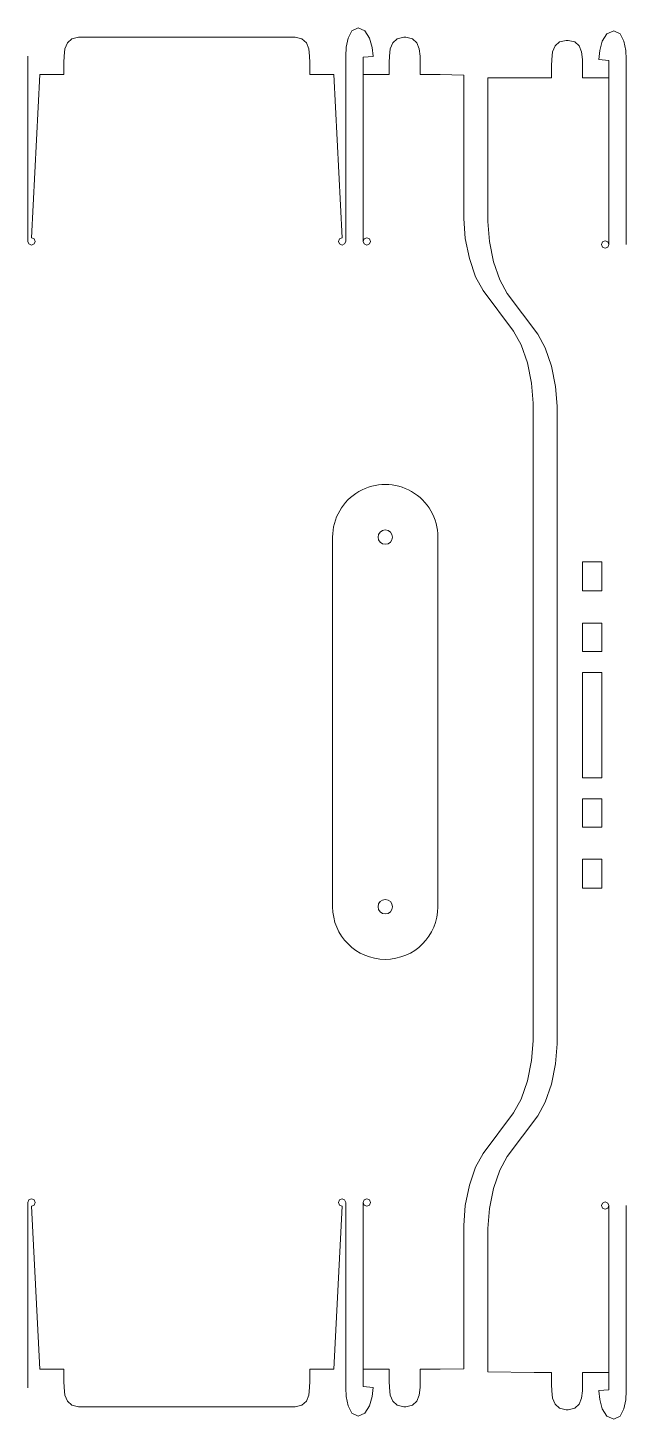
# Model space of a CAD drawing. Header units: centimetres. Extents: x -30.4 to 29.6, y -53.2 to 22.5.
# Drawn here: x 1.97 to 11.35, y 0.66 to 22.47 of the extents above; entities that cross this region are included whole.
import ezdxf

# ---------------------------------------------------------------- set-up
doc = ezdxf.new("R2010")
doc.units = ezdxf.units.CM
doc.header["$MEASUREMENT"] = 0
doc.layers.add('Layer 1', color=7, linetype='Continuous')

msp = doc.modelspace()

# ---------------------------------------------------------------- linework, layer by layer
at = {"layer": 'Layer 1', "lineweight": 9}
for points, knots in [([(7.38025, 22.02391), (7.38025, 22.02391), (7.36708, 22.16333), (7.36708, 22.16333), (7.36708, 22.16333), (7.36708, 22.16333), (7.32557, 22.30901), (7.32557, 22.30901), (7.32557, 22.30901), (7.32557, 22.30901), (7.2533, 22.42397), (7.2533, 22.42397), (7.2533, 22.42397), (7.2533, 22.42397), (7.14744, 22.4705), (7.14744, 22.4705), (7.14744, 22.4705), (7.14744, 22.4705), (7.04744, 22.42452), (7.04744, 22.42452), (7.04744, 22.42452), (7.04744, 22.42452), (6.98798, 22.31085), (6.98798, 22.31085), (6.98798, 22.31085), (6.98798, 22.31085), (6.95933, 22.16646), (6.95933, 22.16646), (6.95933, 22.16646), (6.95933, 22.16646), (6.95185, 22.02777), (6.95185, 22.02777)], [0, 0, 0, 0, 0.11111111, 0.11111111, 0.11111111, 0.11111111, 0.22222222, 0.22222222, 0.22222222, 0.22222222, 0.33333333, 0.33333333, 0.33333333, 0.33333333, 0.44444444, 0.44444444, 0.44444444, 0.44444444, 0.55555556, 0.55555556, 0.55555556, 0.55555556, 0.66666667, 0.66666667, 0.66666667, 0.66666667, 0.77777778, 0.77777778, 0.77777778, 0.77777778, 1, 1, 1, 1]), ([(2.76434, 22.32372), (2.76434, 22.32372), (2.65967, 22.30055), (2.65967, 22.30055), (2.65967, 22.30055), (2.65967, 22.30055), (2.5898, 22.23672), (2.5898, 22.23672), (2.5898, 22.23672), (2.5898, 22.23672), (2.55089, 22.14199), (2.55089, 22.14199), (2.55089, 22.14199), (2.55089, 22.14199), (2.53873, 22.02575), (2.53873, 22.02575)], [0, 0, 0, 0, 0.2, 0.2, 0.2, 0.2, 0.4, 0.4, 0.4, 0.4, 0.6, 0.6, 0.6, 0.6, 1, 1, 1, 1]), ([(6.38554, 22.02575), (6.38554, 22.02575), (6.37345, 22.14199), (6.37345, 22.14199), (6.37345, 22.14199), (6.37345, 22.14199), (6.33455, 22.23672), (6.33455, 22.23672), (6.33455, 22.23672), (6.33455, 22.23672), (6.26469, 22.30055), (6.26469, 22.30055), (6.26469, 22.30055), (6.26469, 22.30055), (6.15992, 22.32372), (6.15992, 22.32372)], [0, 0, 0, 0, 0.2, 0.2, 0.2, 0.2, 0.4, 0.4, 0.4, 0.4, 0.6, 0.6, 0.6, 0.6, 1, 1, 1, 1]), ([(7.86311, 22.32372), (7.86311, 22.32372), (7.75845, 22.30055), (7.75845, 22.30055), (7.75845, 22.30055), (7.75845, 22.30055), (7.68858, 22.23672), (7.68858, 22.23672), (7.68858, 22.23672), (7.68858, 22.23672), (7.64968, 22.14199), (7.64968, 22.14199), (7.64968, 22.14199), (7.64968, 22.14199), (7.6375, 22.02575), (7.6375, 22.02575)], [0, 0, 0, 0, 0.2, 0.2, 0.2, 0.2, 0.4, 0.4, 0.4, 0.4, 0.6, 0.6, 0.6, 0.6, 1, 1, 1, 1]), ([(8.11691, 22.02575), (8.11691, 22.02575), (8.10482, 22.14199), (8.10482, 22.14199), (8.10482, 22.14199), (8.10482, 22.14199), (8.06581, 22.23672), (8.06581, 22.23672), (8.06581, 22.23672), (8.06581, 22.23672), (7.99597, 22.30055), (7.99597, 22.30055), (7.99597, 22.30055), (7.99597, 22.30055), (7.89116, 22.32372), (7.89116, 22.32372)], [0, 0, 0, 0, 0.2, 0.2, 0.2, 0.2, 0.4, 0.4, 0.4, 0.4, 0.6, 0.6, 0.6, 0.6, 1, 1, 1, 1]), ([(10.18076, 21.97639), (10.18076, 21.97639), (10.19292, 22.09263), (10.19292, 22.09263), (10.19292, 22.09263), (10.19292, 22.09263), (10.23197, 22.18736), (10.23197, 22.18736), (10.23197, 22.18736), (10.23197, 22.18736), (10.30181, 22.25119), (10.30181, 22.25119), (10.30181, 22.25119), (10.30181, 22.25119), (10.40649, 22.27436), (10.40649, 22.27436)], [0, 0, 0, 0, 0.2, 0.2, 0.2, 0.2, 0.4, 0.4, 0.4, 0.4, 0.6, 0.6, 0.6, 0.6, 1, 1, 1, 1]), ([(10.43492, 22.27436), (10.43492, 22.27436), (10.53971, 22.25119), (10.53971, 22.25119), (10.53971, 22.25119), (10.53971, 22.25119), (10.60956, 22.18736), (10.60956, 22.18736), (10.60956, 22.18736), (10.60956, 22.18736), (10.64858, 22.09263), (10.64858, 22.09263), (10.64858, 22.09263), (10.64858, 22.09263), (10.66065, 21.97639), (10.66065, 21.97639)], [0, 0, 0, 0, 0.2, 0.2, 0.2, 0.2, 0.4, 0.4, 0.4, 0.4, 0.6, 0.6, 0.6, 0.6, 1, 1, 1, 1]), ([(11.34622, 21.97841), (11.34622, 21.97841), (11.33883, 22.1171), (11.33883, 22.1171), (11.33883, 22.1171), (11.33883, 22.1171), (11.31019, 22.26149), (11.31019, 22.26149), (11.31019, 22.26149), (11.31019, 22.26149), (11.25072, 22.37516), (11.25072, 22.37516), (11.25072, 22.37516), (11.25072, 22.37516), (11.15063, 22.42114), (11.15063, 22.42114), (11.15063, 22.42114), (11.15063, 22.42114), (11.04485, 22.37461), (11.04485, 22.37461), (11.04485, 22.37461), (11.04485, 22.37461), (10.97259, 22.25965), (10.97259, 22.25965), (10.97259, 22.25965), (10.97259, 22.25965), (10.93108, 22.11397), (10.93108, 22.11397), (10.93108, 22.11397), (10.93108, 22.11397), (10.91781, 21.97455), (10.91781, 21.97455)], [0, 0, 0, 0, 0.11111111, 0.11111111, 0.11111111, 0.11111111, 0.22222222, 0.22222222, 0.22222222, 0.22222222, 0.33333333, 0.33333333, 0.33333333, 0.33333333, 0.44444444, 0.44444444, 0.44444444, 0.44444444, 0.55555556, 0.55555556, 0.55555556, 0.55555556, 0.66666667, 0.66666667, 0.66666667, 0.66666667, 0.77777778, 0.77777778, 0.77777778, 0.77777778, 1, 1, 1, 1]), ([(1.97, 19.12254), (1.97, 19.12254), (1.96991, 19.12254), (1.96991, 19.12254), (1.96991, 19.12254), (1.96991, 19.12254), (1.96991, 22.02777), (1.96991, 22.02777)], [0, 0, 0, 0, 0.33333333, 0.33333333, 0.33333333, 0.33333333, 1, 1, 1, 1]), ([(6.95176, 22.02777), (6.95176, 22.02777), (6.95176, 19.12254), (6.95176, 19.12254), (6.95176, 19.12254), (6.95176, 19.12254), (6.95165, 19.12254), (6.95165, 19.12254)], [0, 0, 0, 0, 0.33333333, 0.33333333, 0.33333333, 0.33333333, 1, 1, 1, 1]), ([(2.53873, 22.02575), (2.53873, 22.02575), (2.53501, 21.92496), (2.53501, 21.92496), (2.53501, 21.92496), (2.53501, 21.92496), (2.53501, 21.73808), (2.53501, 21.73808), (2.53501, 21.73808), (2.53501, 21.73808), (2.15861, 21.73808), (2.15861, 21.73808), (2.15861, 21.73808), (2.15861, 21.73808), (2.02748, 19.18085), (2.02748, 19.18085)], [0, 0, 0, 0, 0.2, 0.2, 0.2, 0.2, 0.4, 0.4, 0.4, 0.4, 0.6, 0.6, 0.6, 0.6, 1, 1, 1, 1]), ([(6.89428, 19.18085), (6.89428, 19.18085), (6.76315, 21.73808), (6.76315, 21.73808), (6.76315, 21.73808), (6.76315, 21.73808), (6.38933, 21.73808), (6.38933, 21.73808), (6.38933, 21.73808), (6.38933, 21.73808), (6.38933, 21.92496), (6.38933, 21.92496), (6.38933, 21.92496), (6.38933, 21.92496), (6.38554, 22.02575), (6.38554, 22.02575)], [0, 0, 0, 0, 0.2, 0.2, 0.2, 0.2, 0.4, 0.4, 0.4, 0.4, 0.6, 0.6, 0.6, 0.6, 1, 1, 1, 1]), ([(7.6375, 22.02575), (7.6375, 22.02575), (7.63371, 21.92496), (7.63371, 21.92496), (7.63371, 21.92496), (7.63371, 21.92496), (7.63371, 21.73808), (7.63371, 21.73808), (7.63371, 21.73808), (7.63371, 21.73808), (7.22328, 21.73808), (7.22328, 21.73808)], [0, 0, 0, 0, 0.25, 0.25, 0.25, 0.25, 0.5, 0.5, 0.5, 0.5, 1, 1, 1, 1]), ([(7.22328, 19.12254), (7.22328, 19.12254), (7.22328, 22.00956), (7.22328, 22.00956), (7.22328, 22.00956), (7.22328, 22.00956), (7.38025, 22.02207), (7.38025, 22.02207), (7.38025, 22.02207), (7.38025, 22.02207), (7.38025, 22.02391), (7.38025, 22.02391)], [0, 0, 0, 0, 0.25, 0.25, 0.25, 0.25, 0.5, 0.5, 0.5, 0.5, 1, 1, 1, 1]), ([(8.80066, 19.48378), (8.80066, 19.48378), (8.80066, 21.72888), (8.80066, 21.72888), (8.80066, 21.72888), (8.80066, 21.72888), (8.79608, 21.72888), (8.79608, 21.72888), (8.79608, 21.72888), (8.79608, 21.72888), (8.43393, 21.73808), (8.43393, 21.73808), (8.43393, 21.73808), (8.43393, 21.73808), (8.1206, 21.73808), (8.1206, 21.73808), (8.1206, 21.73808), (8.1206, 21.73808), (8.1206, 21.92496), (8.1206, 21.92496), (8.1206, 21.92496), (8.1206, 21.92496), (8.11691, 22.02575), (8.11691, 22.02575)], [0, 0, 0, 0, 0.14285714, 0.14285714, 0.14285714, 0.14285714, 0.28571429, 0.28571429, 0.28571429, 0.28571429, 0.42857143, 0.42857143, 0.42857143, 0.42857143, 0.57142857, 0.57142857, 0.57142857, 0.57142857, 0.71428571, 0.71428571, 0.71428571, 0.71428571, 1, 1, 1, 1]), ([(9.17827, 19.43442), (9.17827, 19.43442), (9.17827, 21.68872), (9.17827, 21.68872), (9.17827, 21.68872), (9.17827, 21.68872), (10.17707, 21.68872), (10.17707, 21.68872), (10.17707, 21.68872), (10.17707, 21.68872), (10.17707, 21.8756), (10.17707, 21.8756), (10.17707, 21.8756), (10.17707, 21.8756), (10.18076, 21.97639), (10.18076, 21.97639)], [0, 0, 0, 0, 0.2, 0.2, 0.2, 0.2, 0.4, 0.4, 0.4, 0.4, 0.6, 0.6, 0.6, 0.6, 1, 1, 1, 1]), ([(10.66065, 21.97639), (10.66065, 21.97639), (10.66436, 21.8756), (10.66436, 21.8756), (10.66436, 21.8756), (10.66436, 21.8756), (10.66436, 21.68872), (10.66436, 21.68872), (10.66436, 21.68872), (10.66436, 21.68872), (11.07479, 21.68872), (11.07479, 21.68872)], [0, 0, 0, 0, 0.25, 0.25, 0.25, 0.25, 0.5, 0.5, 0.5, 0.5, 1, 1, 1, 1]), ([(10.91781, 21.97455), (10.91781, 21.97455), (10.91781, 21.97271), (10.91781, 21.97271), (10.91781, 21.97271), (10.91781, 21.97271), (11.07479, 21.9602), (11.07479, 21.9602), (11.07479, 21.9602), (11.07479, 21.9602), (11.07479, 19.07318), (11.07479, 19.07318)], [0, 0, 0, 0, 0.25, 0.25, 0.25, 0.25, 0.5, 0.5, 0.5, 0.5, 1, 1, 1, 1]), ([(11.34631, 19.07318), (11.34631, 19.07318), (11.34622, 19.07318), (11.34622, 19.07318), (11.34622, 19.07318), (11.34622, 19.07318), (11.34622, 21.97841), (11.34622, 21.97841)], [0, 0, 0, 0, 0.33333333, 0.33333333, 0.33333333, 0.33333333, 1, 1, 1, 1]), ([(9.10442, 18.35443), (9.10442, 18.35443), (8.98658, 18.56908), (8.98658, 18.56908), (8.98658, 18.56908), (8.98658, 18.56908), (8.88998, 18.85326), (8.88998, 18.85326), (8.88998, 18.85326), (8.88998, 18.85326), (8.82472, 19.17054), (8.82472, 19.17054), (8.82472, 19.17054), (8.82472, 19.17054), (8.80066, 19.48378), (8.80066, 19.48378)], [0, 0, 0, 0, 0.2, 0.2, 0.2, 0.2, 0.4, 0.4, 0.4, 0.4, 0.6, 0.6, 0.6, 0.6, 1, 1, 1, 1]), ([(9.48201, 18.30507), (9.48201, 18.30507), (9.36417, 18.51972), (9.36417, 18.51972), (9.36417, 18.51972), (9.36417, 18.51972), (9.26759, 18.8039), (9.26759, 18.8039), (9.26759, 18.8039), (9.26759, 18.8039), (9.20231, 19.12118), (9.20231, 19.12118), (9.20231, 19.12118), (9.20231, 19.12118), (9.17827, 19.43442), (9.17827, 19.43442)], [0, 0, 0, 0, 0.2, 0.2, 0.2, 0.2, 0.4, 0.4, 0.4, 0.4, 0.6, 0.6, 0.6, 0.6, 1, 1, 1, 1]), ([(2.02748, 19.18085), (2.02748, 19.18085), (2.02769, 19.18085), (2.02769, 19.18085), (2.02769, 19.18085), (2.02769, 19.18085), (2.06848, 19.16392), (2.06848, 19.16392), (2.06848, 19.16392), (2.06848, 19.16392), (2.08537, 19.12309), (2.08537, 19.12309), (2.08537, 19.12309), (2.08537, 19.12309), (2.06848, 19.08244), (2.06848, 19.08244), (2.06848, 19.08244), (2.06848, 19.08244), (2.02769, 19.06533), (2.02769, 19.06533), (2.02769, 19.06533), (2.02769, 19.06533), (1.98707, 19.08225), (1.98707, 19.08225), (1.98707, 19.08225), (1.98707, 19.08225), (1.97, 19.12254), (1.97, 19.12254)], [0, 0, 0, 0, 0.125, 0.125, 0.125, 0.125, 0.25, 0.25, 0.25, 0.25, 0.375, 0.375, 0.375, 0.375, 0.5, 0.5, 0.5, 0.5, 0.625, 0.625, 0.625, 0.625, 0.75, 0.75, 0.75, 0.75, 1, 1, 1, 1]), ([(6.95165, 19.12254), (6.95165, 19.12254), (6.93469, 19.08225), (6.93469, 19.08225), (6.93469, 19.08225), (6.93469, 19.08225), (6.89408, 19.06533), (6.89408, 19.06533), (6.89408, 19.06533), (6.89408, 19.06533), (6.85325, 19.08244), (6.85325, 19.08244), (6.85325, 19.08244), (6.85325, 19.08244), (6.83628, 19.12309), (6.83628, 19.12309), (6.83628, 19.12309), (6.83628, 19.12309), (6.85325, 19.16392), (6.85325, 19.16392), (6.85325, 19.16392), (6.85325, 19.16392), (6.89408, 19.18085), (6.89408, 19.18085), (6.89408, 19.18085), (6.89408, 19.18085), (6.89428, 19.18085), (6.89428, 19.18085)], [0, 0, 0, 0, 0.125, 0.125, 0.125, 0.125, 0.25, 0.25, 0.25, 0.25, 0.375, 0.375, 0.375, 0.375, 0.5, 0.5, 0.5, 0.5, 0.625, 0.625, 0.625, 0.625, 0.75, 0.75, 0.75, 0.75, 1, 1, 1, 1]), ([(7.28087, 19.18085), (7.28087, 19.18085), (7.24015, 19.16392), (7.24015, 19.16392), (7.24015, 19.16392), (7.24015, 19.16392), (7.22319, 19.12309), (7.22319, 19.12309), (7.22319, 19.12309), (7.22319, 19.12309), (7.24015, 19.08244), (7.24015, 19.08244), (7.24015, 19.08244), (7.24015, 19.08244), (7.28087, 19.06533), (7.28087, 19.06533), (7.28087, 19.06533), (7.28087, 19.06533), (7.32167, 19.08244), (7.32167, 19.08244), (7.32167, 19.08244), (7.32167, 19.08244), (7.33852, 19.12309), (7.33852, 19.12309), (7.33852, 19.12309), (7.33852, 19.12309), (7.32167, 19.16392), (7.32167, 19.16392), (7.32167, 19.16392), (7.32167, 19.16392), (7.28087, 19.18085), (7.28087, 19.18085)], [0, 0, 0, 0, 0.11111111, 0.11111111, 0.11111111, 0.11111111, 0.22222222, 0.22222222, 0.22222222, 0.22222222, 0.33333333, 0.33333333, 0.33333333, 0.33333333, 0.44444444, 0.44444444, 0.44444444, 0.44444444, 0.55555556, 0.55555556, 0.55555556, 0.55555556, 0.66666667, 0.66666667, 0.66666667, 0.66666667, 0.77777778, 0.77777778, 0.77777778, 0.77777778, 1, 1, 1, 1]), ([(11.017, 19.13149), (11.017, 19.13149), (11.05792, 19.11456), (11.05792, 19.11456), (11.05792, 19.11456), (11.05792, 19.11456), (11.07479, 19.07373), (11.07479, 19.07373), (11.07479, 19.07373), (11.07479, 19.07373), (11.05792, 19.03308), (11.05792, 19.03308), (11.05792, 19.03308), (11.05792, 19.03308), (11.017, 19.01597), (11.017, 19.01597), (11.017, 19.01597), (11.017, 19.01597), (10.97631, 19.03308), (10.97631, 19.03308), (10.97631, 19.03308), (10.97631, 19.03308), (10.95932, 19.07373), (10.95932, 19.07373), (10.95932, 19.07373), (10.95932, 19.07373), (10.97631, 19.11456), (10.97631, 19.11456), (10.97631, 19.11456), (10.97631, 19.11456), (11.017, 19.13149), (11.017, 19.13149)], [0, 0, 0, 0, 0.11111111, 0.11111111, 0.11111111, 0.11111111, 0.22222222, 0.22222222, 0.22222222, 0.22222222, 0.33333333, 0.33333333, 0.33333333, 0.33333333, 0.44444444, 0.44444444, 0.44444444, 0.44444444, 0.55555556, 0.55555556, 0.55555556, 0.55555556, 0.66666667, 0.66666667, 0.66666667, 0.66666667, 0.77777778, 0.77777778, 0.77777778, 0.77777778, 1, 1, 1, 1]), ([(9.88688, 16.5872), (9.88688, 16.5872), (9.86294, 16.90007), (9.86294, 16.90007), (9.86294, 16.90007), (9.86294, 16.90007), (9.79767, 17.21754), (9.79767, 17.21754), (9.79767, 17.21754), (9.79767, 17.21754), (9.70107, 17.5019), (9.70107, 17.5019), (9.70107, 17.5019), (9.70107, 17.5019), (9.58312, 17.71618), (9.58312, 17.71618)], [0, 0, 0, 0, 0.2, 0.2, 0.2, 0.2, 0.4, 0.4, 0.4, 0.4, 0.6, 0.6, 0.6, 0.6, 1, 1, 1, 1]), ([(10.26449, 16.53784), (10.26449, 16.53784), (10.24054, 16.85071), (10.24054, 16.85071), (10.24054, 16.85071), (10.24054, 16.85071), (10.17528, 17.16818), (10.17528, 17.16818), (10.17528, 17.16818), (10.17528, 17.16818), (10.07868, 17.45254), (10.07868, 17.45254), (10.07868, 17.45254), (10.07868, 17.45254), (9.96074, 17.66682), (9.96074, 17.66682)], [0, 0, 0, 0, 0.2, 0.2, 0.2, 0.2, 0.4, 0.4, 0.4, 0.4, 0.6, 0.6, 0.6, 0.6, 1, 1, 1, 1]), ([(8.39618, 14.48741), (8.39618, 14.78215), (8.23893, 15.05451), (7.98368, 15.20188), (7.98368, 15.20188), (7.72842, 15.34925), (7.41393, 15.34925), (7.15868, 15.20188), (7.15868, 15.20188), (6.90342, 15.05451), (6.74618, 14.78215), (6.74618, 14.48741)], [0, 0, 0, 0, 0.25, 0.25, 0.25, 0.25, 0.5, 0.5, 0.5, 0.5, 1, 1, 1, 1]), ([(7.68368, 14.48741), (7.68368, 14.54954), (7.63331, 14.59991), (7.57118, 14.59991), (7.57118, 14.59991), (7.50905, 14.59991), (7.45868, 14.54954), (7.45868, 14.48741), (7.45868, 14.48741), (7.45868, 14.42528), (7.50904, 14.37491), (7.57118, 14.37491), (7.57118, 14.37491), (7.63331, 14.37491), (7.68368, 14.42528), (7.68368, 14.48741)], [0, 0, 0, 0, 0.2, 0.2, 0.2, 0.2, 0.4, 0.4, 0.4, 0.4, 0.6, 0.6, 0.6, 0.6, 1, 1, 1, 1]), ([(7.68368, 8.69423), (7.68368, 8.75636), (7.63331, 8.80673), (7.57118, 8.80673), (7.57118, 8.80673), (7.50905, 8.80673), (7.45868, 8.75637), (7.45868, 8.69423), (7.45868, 8.69423), (7.45868, 8.6321), (7.50904, 8.58173), (7.57118, 8.58173), (7.57118, 8.58173), (7.63331, 8.58173), (7.68368, 8.6321), (7.68368, 8.69423)], [0, 0, 0, 0, 0.2, 0.2, 0.2, 0.2, 0.4, 0.4, 0.4, 0.4, 0.6, 0.6, 0.6, 0.6, 1, 1, 1, 1]), ([(6.74618, 8.69423), (6.74618, 8.2386), (7.11554, 7.86923), (7.57118, 7.86923), (7.57118, 7.86923), (8.02681, 7.86923), (8.39617, 8.23859), (8.39618, 8.69423)], [0, 0, 0, 0, 0.33333333, 0.33333333, 0.33333333, 0.33333333, 1, 1, 1, 1]), ([(9.58302, 5.46528), (9.58302, 5.46528), (9.70107, 5.67993), (9.70107, 5.67993), (9.70107, 5.67993), (9.70107, 5.67993), (9.79767, 5.9641), (9.79767, 5.9641), (9.79767, 5.9641), (9.79767, 5.9641), (9.86294, 6.28139), (9.86294, 6.28139), (9.86294, 6.28139), (9.86294, 6.28139), (9.88688, 6.59463), (9.88688, 6.59463)], [0, 0, 0, 0, 0.2, 0.2, 0.2, 0.2, 0.4, 0.4, 0.4, 0.4, 0.6, 0.6, 0.6, 0.6, 1, 1, 1, 1]), ([(9.96063, 5.41592), (9.96063, 5.41592), (10.07868, 5.63057), (10.07868, 5.63057), (10.07868, 5.63057), (10.07868, 5.63057), (10.17528, 5.91474), (10.17528, 5.91474), (10.17528, 5.91474), (10.17528, 5.91474), (10.24054, 6.23203), (10.24054, 6.23203), (10.24054, 6.23203), (10.24054, 6.23203), (10.26449, 6.54527), (10.26449, 6.54527)], [0, 0, 0, 0, 0.2, 0.2, 0.2, 0.2, 0.4, 0.4, 0.4, 0.4, 0.6, 0.6, 0.6, 0.6, 1, 1, 1, 1]), ([(8.80066, 3.69767), (8.80066, 3.69767), (8.82472, 4.01091), (8.82472, 4.01091), (8.82472, 4.01091), (8.82472, 4.01091), (8.88998, 4.32819), (8.88998, 4.32819), (8.88998, 4.32819), (8.88998, 4.32819), (8.98658, 4.61274), (8.98658, 4.61274), (8.98658, 4.61274), (8.98658, 4.61274), (9.10452, 4.82703), (9.10452, 4.82703)], [0, 0, 0, 0, 0.2, 0.2, 0.2, 0.2, 0.4, 0.4, 0.4, 0.4, 0.6, 0.6, 0.6, 0.6, 1, 1, 1, 1]), ([(9.17827, 3.64831), (9.17827, 3.64831), (9.20231, 3.96155), (9.20231, 3.96155), (9.20231, 3.96155), (9.20231, 3.96155), (9.26748, 4.27883), (9.26748, 4.27883), (9.26748, 4.27883), (9.26748, 4.27883), (9.36408, 4.56338), (9.36408, 4.56338), (9.36408, 4.56338), (9.36408, 4.56338), (9.48201, 4.77767), (9.48201, 4.77767)], [0, 0, 0, 0, 0.2, 0.2, 0.2, 0.2, 0.4, 0.4, 0.4, 0.4, 0.6, 0.6, 0.6, 0.6, 1, 1, 1, 1]), ([(1.97, 4.05891), (1.97, 4.05891), (1.96991, 4.05891), (1.96991, 4.05891), (1.96991, 4.05891), (1.96991, 4.05891), (1.96991, 1.15405), (1.96991, 1.15405)], [0, 0, 0, 0, 0.33333333, 0.33333333, 0.33333333, 0.33333333, 1, 1, 1, 1]), ([(2.02748, 4.00061), (2.02748, 4.00061), (2.02769, 4.00061), (2.02769, 4.00061), (2.02769, 4.00061), (2.02769, 4.00061), (2.06848, 4.01772), (2.06848, 4.01772), (2.06848, 4.01772), (2.06848, 4.01772), (2.08537, 4.05837), (2.08537, 4.05837), (2.08537, 4.05837), (2.08537, 4.05837), (2.06848, 4.09938), (2.06848, 4.09938), (2.06848, 4.09938), (2.06848, 4.09938), (2.02769, 4.11612), (2.02769, 4.11612), (2.02769, 4.11612), (2.02769, 4.11612), (1.98707, 4.09956), (1.98707, 4.09956), (1.98707, 4.09956), (1.98707, 4.09956), (1.97, 4.05891), (1.97, 4.05891)], [0, 0, 0, 0, 0.125, 0.125, 0.125, 0.125, 0.25, 0.25, 0.25, 0.25, 0.375, 0.375, 0.375, 0.375, 0.5, 0.5, 0.5, 0.5, 0.625, 0.625, 0.625, 0.625, 0.75, 0.75, 0.75, 0.75, 1, 1, 1, 1]), ([(2.53873, 1.15589), (2.53873, 1.15589), (2.53501, 1.25669), (2.53501, 1.25669), (2.53501, 1.25669), (2.53501, 1.25669), (2.53501, 1.44356), (2.53501, 1.44356), (2.53501, 1.44356), (2.53501, 1.44356), (2.15861, 1.44356), (2.15861, 1.44356), (2.15861, 1.44356), (2.15861, 1.44356), (2.02748, 4.00061), (2.02748, 4.00061)], [0, 0, 0, 0, 0.2, 0.2, 0.2, 0.2, 0.4, 0.4, 0.4, 0.4, 0.6, 0.6, 0.6, 0.6, 1, 1, 1, 1]), ([(6.89428, 4.00061), (6.89428, 4.00061), (6.76315, 1.44356), (6.76315, 1.44356), (6.76315, 1.44356), (6.76315, 1.44356), (6.38933, 1.44356), (6.38933, 1.44356), (6.38933, 1.44356), (6.38933, 1.44356), (6.38933, 1.25669), (6.38933, 1.25669), (6.38933, 1.25669), (6.38933, 1.25669), (6.38554, 1.15589), (6.38554, 1.15589)], [0, 0, 0, 0, 0.2, 0.2, 0.2, 0.2, 0.4, 0.4, 0.4, 0.4, 0.6, 0.6, 0.6, 0.6, 1, 1, 1, 1]), ([(6.95165, 4.05891), (6.95165, 4.05891), (6.93469, 4.09956), (6.93469, 4.09956), (6.93469, 4.09956), (6.93469, 4.09956), (6.89408, 4.11612), (6.89408, 4.11612), (6.89408, 4.11612), (6.89408, 4.11612), (6.85325, 4.09938), (6.85325, 4.09938), (6.85325, 4.09938), (6.85325, 4.09938), (6.83628, 4.05837), (6.83628, 4.05837), (6.83628, 4.05837), (6.83628, 4.05837), (6.85325, 4.01772), (6.85325, 4.01772), (6.85325, 4.01772), (6.85325, 4.01772), (6.89408, 4.00061), (6.89408, 4.00061), (6.89408, 4.00061), (6.89408, 4.00061), (6.89428, 4.00061), (6.89428, 4.00061)], [0, 0, 0, 0, 0.125, 0.125, 0.125, 0.125, 0.25, 0.25, 0.25, 0.25, 0.375, 0.375, 0.375, 0.375, 0.5, 0.5, 0.5, 0.5, 0.625, 0.625, 0.625, 0.625, 0.75, 0.75, 0.75, 0.75, 1, 1, 1, 1]), ([(6.95176, 1.15405), (6.95176, 1.15405), (6.95176, 4.05891), (6.95176, 4.05891), (6.95176, 4.05891), (6.95176, 4.05891), (6.95165, 4.05891), (6.95165, 4.05891)], [0, 0, 0, 0, 0.33333333, 0.33333333, 0.33333333, 0.33333333, 1, 1, 1, 1]), ([(7.28087, 4.00061), (7.28087, 4.00061), (7.24015, 4.01753), (7.24015, 4.01753), (7.24015, 4.01753), (7.24015, 4.01753), (7.22319, 4.05837), (7.22319, 4.05837), (7.22319, 4.05837), (7.22319, 4.05837), (7.24015, 4.09938), (7.24015, 4.09938), (7.24015, 4.09938), (7.24015, 4.09938), (7.28087, 4.11612), (7.28087, 4.11612), (7.28087, 4.11612), (7.28087, 4.11612), (7.32167, 4.09938), (7.32167, 4.09938), (7.32167, 4.09938), (7.32167, 4.09938), (7.33852, 4.05837), (7.33852, 4.05837), (7.33852, 4.05837), (7.33852, 4.05837), (7.32167, 4.01753), (7.32167, 4.01753), (7.32167, 4.01753), (7.32167, 4.01753), (7.28087, 4.00061), (7.28087, 4.00061)], [0, 0, 0, 0, 0.11111111, 0.11111111, 0.11111111, 0.11111111, 0.22222222, 0.22222222, 0.22222222, 0.22222222, 0.33333333, 0.33333333, 0.33333333, 0.33333333, 0.44444444, 0.44444444, 0.44444444, 0.44444444, 0.55555556, 0.55555556, 0.55555556, 0.55555556, 0.66666667, 0.66666667, 0.66666667, 0.66666667, 0.77777778, 0.77777778, 0.77777778, 0.77777778, 1, 1, 1, 1]), ([(7.22328, 4.05891), (7.22328, 4.05891), (7.22328, 1.17189), (7.22328, 1.17189), (7.22328, 1.17189), (7.22328, 1.17189), (7.38025, 1.15938), (7.38025, 1.15938), (7.38025, 1.15938), (7.38025, 1.15938), (7.38025, 1.15755), (7.38025, 1.15755)], [0, 0, 0, 0, 0.25, 0.25, 0.25, 0.25, 0.5, 0.5, 0.5, 0.5, 1, 1, 1, 1]), ([(10.91781, 1.10819), (10.91781, 1.10819), (10.91781, 1.11002), (10.91781, 1.11002), (10.91781, 1.11002), (10.91781, 1.11002), (11.07479, 1.12253), (11.07479, 1.12253), (11.07479, 1.12253), (11.07479, 1.12253), (11.07479, 4.00955), (11.07479, 4.00955)], [0, 0, 0, 0, 0.25, 0.25, 0.25, 0.25, 0.5, 0.5, 0.5, 0.5, 1, 1, 1, 1]), ([(11.017, 3.95125), (11.017, 3.95125), (11.05792, 3.96817), (11.05792, 3.96817), (11.05792, 3.96817), (11.05792, 3.96817), (11.07479, 4.00901), (11.07479, 4.00901), (11.07479, 4.00901), (11.07479, 4.00901), (11.05792, 4.05002), (11.05792, 4.05002), (11.05792, 4.05002), (11.05792, 4.05002), (11.017, 4.06676), (11.017, 4.06676), (11.017, 4.06676), (11.017, 4.06676), (10.97631, 4.05002), (10.97631, 4.05002), (10.97631, 4.05002), (10.97631, 4.05002), (10.95932, 4.00901), (10.95932, 4.00901), (10.95932, 4.00901), (10.95932, 4.00901), (10.97631, 3.96817), (10.97631, 3.96817), (10.97631, 3.96817), (10.97631, 3.96817), (11.017, 3.95125), (11.017, 3.95125)], [0, 0, 0, 0, 0.11111111, 0.11111111, 0.11111111, 0.11111111, 0.22222222, 0.22222222, 0.22222222, 0.22222222, 0.33333333, 0.33333333, 0.33333333, 0.33333333, 0.44444444, 0.44444444, 0.44444444, 0.44444444, 0.55555556, 0.55555556, 0.55555556, 0.55555556, 0.66666667, 0.66666667, 0.66666667, 0.66666667, 0.77777778, 0.77777778, 0.77777778, 0.77777778, 1, 1, 1, 1]), ([(11.34631, 4.00955), (11.34631, 4.00955), (11.34622, 4.00955), (11.34622, 4.00955), (11.34622, 4.00955), (11.34622, 4.00955), (11.34622, 1.10469), (11.34622, 1.10469)], [0, 0, 0, 0, 0.33333333, 0.33333333, 0.33333333, 0.33333333, 1, 1, 1, 1]), ([(8.11691, 1.15589), (8.11691, 1.15589), (8.1206, 1.25669), (8.1206, 1.25669), (8.1206, 1.25669), (8.1206, 1.25669), (8.1206, 1.44356), (8.1206, 1.44356), (8.1206, 1.44356), (8.1206, 1.44356), (8.43393, 1.44356), (8.43393, 1.44356), (8.43393, 1.44356), (8.43393, 1.44356), (8.79608, 1.45276), (8.79608, 1.45276), (8.79608, 1.45276), (8.79608, 1.45276), (8.80066, 1.45276), (8.80066, 1.45276), (8.80066, 1.45276), (8.80066, 1.45276), (8.80066, 3.69767), (8.80066, 3.69767)], [0, 0, 0, 0, 0.14285714, 0.14285714, 0.14285714, 0.14285714, 0.28571429, 0.28571429, 0.28571429, 0.28571429, 0.42857143, 0.42857143, 0.42857143, 0.42857143, 0.57142857, 0.57142857, 0.57142857, 0.57142857, 0.71428571, 0.71428571, 0.71428571, 0.71428571, 1, 1, 1, 1]), ([(10.18076, 1.10653), (10.18076, 1.10653), (10.17707, 1.20733), (10.17707, 1.20733), (10.17707, 1.20733), (10.17707, 1.20733), (10.17707, 1.3942), (10.17707, 1.3942), (10.17707, 1.3942), (10.17707, 1.3942), (9.90243, 1.3942), (9.90243, 1.3942), (9.90243, 1.3942), (9.90243, 1.3942), (9.17827, 1.4034), (9.17827, 1.4034), (9.17827, 1.4034), (9.17827, 1.4034), (9.17827, 3.64831), (9.17827, 3.64831)], [0, 0, 0, 0, 0.16666667, 0.16666667, 0.16666667, 0.16666667, 0.33333333, 0.33333333, 0.33333333, 0.33333333, 0.5, 0.5, 0.5, 0.5, 0.66666667, 0.66666667, 0.66666667, 0.66666667, 1, 1, 1, 1]), ([(7.22328, 1.44356), (7.22328, 1.44356), (7.63371, 1.44356), (7.63371, 1.44356), (7.63371, 1.44356), (7.63371, 1.44356), (7.63371, 1.25669), (7.63371, 1.25669), (7.63371, 1.25669), (7.63371, 1.25669), (7.6375, 1.15589), (7.6375, 1.15589)], [0, 0, 0, 0, 0.25, 0.25, 0.25, 0.25, 0.5, 0.5, 0.5, 0.5, 1, 1, 1, 1]), ([(11.07479, 1.3942), (11.07479, 1.3942), (10.66436, 1.3942), (10.66436, 1.3942), (10.66436, 1.3942), (10.66436, 1.3942), (10.66436, 1.20733), (10.66436, 1.20733), (10.66436, 1.20733), (10.66436, 1.20733), (10.66065, 1.10653), (10.66065, 1.10653)], [0, 0, 0, 0, 0.25, 0.25, 0.25, 0.25, 0.5, 0.5, 0.5, 0.5, 1, 1, 1, 1]), ([(2.76434, 0.85773), (2.76434, 0.85773), (2.65967, 0.88128), (2.65967, 0.88128), (2.65967, 0.88128), (2.65967, 0.88128), (2.5898, 0.9451), (2.5898, 0.9451), (2.5898, 0.9451), (2.5898, 0.9451), (2.55089, 1.03983), (2.55089, 1.03983), (2.55089, 1.03983), (2.55089, 1.03983), (2.53873, 1.15589), (2.53873, 1.15589)], [0, 0, 0, 0, 0.2, 0.2, 0.2, 0.2, 0.4, 0.4, 0.4, 0.4, 0.6, 0.6, 0.6, 0.6, 1, 1, 1, 1]), ([(6.38554, 1.15589), (6.38554, 1.15589), (6.37345, 1.03983), (6.37345, 1.03983), (6.37345, 1.03983), (6.37345, 1.03983), (6.33455, 0.9451), (6.33455, 0.9451), (6.33455, 0.9451), (6.33455, 0.9451), (6.26469, 0.88128), (6.26469, 0.88128), (6.26469, 0.88128), (6.26469, 0.88128), (6.15992, 0.85773), (6.15992, 0.85773)], [0, 0, 0, 0, 0.2, 0.2, 0.2, 0.2, 0.4, 0.4, 0.4, 0.4, 0.6, 0.6, 0.6, 0.6, 1, 1, 1, 1]), ([(7.38025, 1.15755), (7.38025, 1.15755), (7.36708, 1.01831), (7.36708, 1.01831), (7.36708, 1.01831), (7.36708, 1.01831), (7.32557, 0.87245), (7.32557, 0.87245), (7.32557, 0.87245), (7.32557, 0.87245), (7.2533, 0.75786), (7.2533, 0.75786), (7.2533, 0.75786), (7.2533, 0.75786), (7.14744, 0.71114), (7.14744, 0.71114), (7.14744, 0.71114), (7.14744, 0.71114), (7.04744, 0.75712), (7.04744, 0.75712), (7.04744, 0.75712), (7.04744, 0.75712), (6.98798, 0.87079), (6.98798, 0.87079), (6.98798, 0.87079), (6.98798, 0.87079), (6.95933, 1.01536), (6.95933, 1.01536), (6.95933, 1.01536), (6.95933, 1.01536), (6.95185, 1.15405), (6.95185, 1.15405)], [0, 0, 0, 0, 0.11111111, 0.11111111, 0.11111111, 0.11111111, 0.22222222, 0.22222222, 0.22222222, 0.22222222, 0.33333333, 0.33333333, 0.33333333, 0.33333333, 0.44444444, 0.44444444, 0.44444444, 0.44444444, 0.55555556, 0.55555556, 0.55555556, 0.55555556, 0.66666667, 0.66666667, 0.66666667, 0.66666667, 0.77777778, 0.77777778, 0.77777778, 0.77777778, 1, 1, 1, 1]), ([(7.6375, 1.15589), (7.6375, 1.15589), (7.64968, 1.03983), (7.64968, 1.03983), (7.64968, 1.03983), (7.64968, 1.03983), (7.68858, 0.9451), (7.68858, 0.9451), (7.68858, 0.9451), (7.68858, 0.9451), (7.75845, 0.88128), (7.75845, 0.88128), (7.75845, 0.88128), (7.75845, 0.88128), (7.86311, 0.85773), (7.86311, 0.85773)], [0, 0, 0, 0, 0.2, 0.2, 0.2, 0.2, 0.4, 0.4, 0.4, 0.4, 0.6, 0.6, 0.6, 0.6, 1, 1, 1, 1]), ([(7.89128, 0.85773), (7.89128, 0.85773), (7.99597, 0.88128), (7.99597, 0.88128), (7.99597, 0.88128), (7.99597, 0.88128), (8.06581, 0.9451), (8.06581, 0.9451), (8.06581, 0.9451), (8.06581, 0.9451), (8.10482, 1.03983), (8.10482, 1.03983), (8.10482, 1.03983), (8.10482, 1.03983), (8.11691, 1.15589), (8.11691, 1.15589)], [0, 0, 0, 0, 0.2, 0.2, 0.2, 0.2, 0.4, 0.4, 0.4, 0.4, 0.6, 0.6, 0.6, 0.6, 1, 1, 1, 1]), ([(10.40649, 0.80837), (10.40649, 0.80837), (10.30181, 0.83192), (10.30181, 0.83192), (10.30181, 0.83192), (10.30181, 0.83192), (10.23197, 0.89574), (10.23197, 0.89574), (10.23197, 0.89574), (10.23197, 0.89574), (10.19292, 0.99047), (10.19292, 0.99047), (10.19292, 0.99047), (10.19292, 0.99047), (10.18076, 1.10653), (10.18076, 1.10653)], [0, 0, 0, 0, 0.2, 0.2, 0.2, 0.2, 0.4, 0.4, 0.4, 0.4, 0.6, 0.6, 0.6, 0.6, 1, 1, 1, 1]), ([(10.66065, 1.10653), (10.66065, 1.10653), (10.64858, 0.99047), (10.64858, 0.99047), (10.64858, 0.99047), (10.64858, 0.99047), (10.60956, 0.89574), (10.60956, 0.89574), (10.60956, 0.89574), (10.60956, 0.89574), (10.53971, 0.83192), (10.53971, 0.83192), (10.53971, 0.83192), (10.53971, 0.83192), (10.43492, 0.80837), (10.43492, 0.80837)], [0, 0, 0, 0, 0.2, 0.2, 0.2, 0.2, 0.4, 0.4, 0.4, 0.4, 0.6, 0.6, 0.6, 0.6, 1, 1, 1, 1]), ([(11.34622, 1.10469), (11.34622, 1.10469), (11.33883, 0.966), (11.33883, 0.966), (11.33883, 0.966), (11.33883, 0.966), (11.31019, 0.82143), (11.31019, 0.82143), (11.31019, 0.82143), (11.31019, 0.82143), (11.25072, 0.70776), (11.25072, 0.70776), (11.25072, 0.70776), (11.25072, 0.70776), (11.15063, 0.66178), (11.15063, 0.66178), (11.15063, 0.66178), (11.15063, 0.66178), (11.04485, 0.7085), (11.04485, 0.7085), (11.04485, 0.7085), (11.04485, 0.7085), (10.97259, 0.82309), (10.97259, 0.82309), (10.97259, 0.82309), (10.97259, 0.82309), (10.93108, 0.96895), (10.93108, 0.96895), (10.93108, 0.96895), (10.93108, 0.96895), (10.91781, 1.10819), (10.91781, 1.10819)], [0, 0, 0, 0, 0.11111111, 0.11111111, 0.11111111, 0.11111111, 0.22222222, 0.22222222, 0.22222222, 0.22222222, 0.33333333, 0.33333333, 0.33333333, 0.33333333, 0.44444444, 0.44444444, 0.44444444, 0.44444444, 0.55555556, 0.55555556, 0.55555556, 0.55555556, 0.66666667, 0.66666667, 0.66666667, 0.66666667, 0.77777778, 0.77777778, 0.77777778, 0.77777778, 1, 1, 1, 1])]:
    msp.add_open_spline(points, degree=3, knots=knots, dxfattribs=at)
for points in [[(6.15992, 22.32372), (6.15992, 22.32372), (2.76434, 22.32372), (2.76434, 22.32372)], [(5.90924, 22.32593), (5.90924, 22.32593), (5.90924, 22.32556), (5.90924, 22.32556)], [(7.89128, 22.32372), (7.89128, 22.32372), (7.86311, 22.32372), (7.86311, 22.32372)], [(10.40649, 22.27436), (10.40649, 22.27436), (10.43492, 22.27436), (10.43492, 22.27436)], [(9.58302, 17.71618), (9.58302, 17.71618), (9.10442, 18.35443), (9.10442, 18.35443)], [(9.96063, 17.66682), (9.96063, 17.66682), (9.48201, 18.30507), (9.48201, 18.30507)], [(9.88688, 6.59463), (9.88688, 6.59463), (9.88688, 16.5872), (9.88688, 16.5872)], [(10.26449, 6.54527), (10.26449, 6.54527), (10.26449, 16.53784), (10.26449, 16.53784)], [(6.74618, 8.69423), (6.74618, 8.69423), (6.74618, 14.48741), (6.74618, 14.48741)], [(8.39618, 8.69423), (8.39618, 8.69423), (8.39618, 14.48741), (8.39618, 14.48741)], [(10.66436, 14.09961), (10.66436, 14.09961), (10.66436, 13.64327), (10.66436, 13.64327)], [(10.66436, 14.09961), (10.66436, 14.09961), (10.96436, 14.09961), (10.96436, 14.09961)], [(10.96436, 14.09961), (10.96436, 14.09961), (10.96436, 13.64327), (10.96436, 13.64327)], [(10.66436, 13.64327), (10.66436, 13.64327), (10.96436, 13.64327), (10.96436, 13.64327)], [(10.66436, 13.13911), (10.66436, 13.13911), (10.66436, 12.6938), (10.66436, 12.6938)], [(10.96436, 13.13911), (10.96436, 13.13911), (10.66436, 13.13911), (10.66436, 13.13911)], [(10.96436, 13.13911), (10.96436, 13.13911), (10.96436, 12.6938), (10.96436, 12.6938)], [(10.96436, 12.6938), (10.96436, 12.6938), (10.66436, 12.6938), (10.66436, 12.6938)], [(10.66436, 12.36548), (10.66436, 12.36548), (10.66436, 10.71449), (10.66436, 10.71449)], [(10.96436, 12.36548), (10.96436, 12.36548), (10.66436, 12.36548), (10.66436, 12.36548)], [(10.96436, 12.36548), (10.96436, 12.36548), (10.96436, 10.71449), (10.96436, 10.71449)], [(10.96436, 10.71449), (10.96436, 10.71449), (10.66436, 10.71449), (10.66436, 10.71449)], [(10.66436, 10.38617), (10.66436, 10.38617), (10.66436, 9.94087), (10.66436, 9.94087)], [(10.96436, 10.38617), (10.96436, 10.38617), (10.66436, 10.38617), (10.66436, 10.38617)], [(10.96436, 10.38617), (10.96436, 10.38617), (10.96436, 9.94087), (10.96436, 9.94087)], [(10.96436, 9.94087), (10.96436, 9.94087), (10.66436, 9.94087), (10.66436, 9.94087)], [(10.66436, 9.43928), (10.66436, 9.43928), (10.66436, 8.98313), (10.66436, 8.98313)], [(10.96436, 9.43928), (10.96436, 9.43928), (10.66436, 9.43928), (10.66436, 9.43928)], [(10.96436, 9.43928), (10.96436, 9.43928), (10.96436, 8.98313), (10.96436, 8.98313)], [(10.96436, 8.98313), (10.96436, 8.98313), (10.66436, 8.98313), (10.66436, 8.98313)], [(9.10442, 4.82703), (9.10442, 4.82703), (9.58302, 5.46528), (9.58302, 5.46528)], [(9.48201, 4.77767), (9.48201, 4.77767), (9.96063, 5.41592), (9.96063, 5.41592)], [(6.15992, 0.85773), (6.15992, 0.85773), (2.76434, 0.85773), (2.76434, 0.85773)], [(7.86311, 0.85773), (7.86311, 0.85773), (7.89128, 0.85773), (7.89128, 0.85773)], [(10.43492, 0.80837), (10.43492, 0.80837), (10.40649, 0.80837), (10.40649, 0.80837)]]:
    msp.add_open_spline(points, degree=3, dxfattribs=at)

doc.saveas('drawing.dxf')
